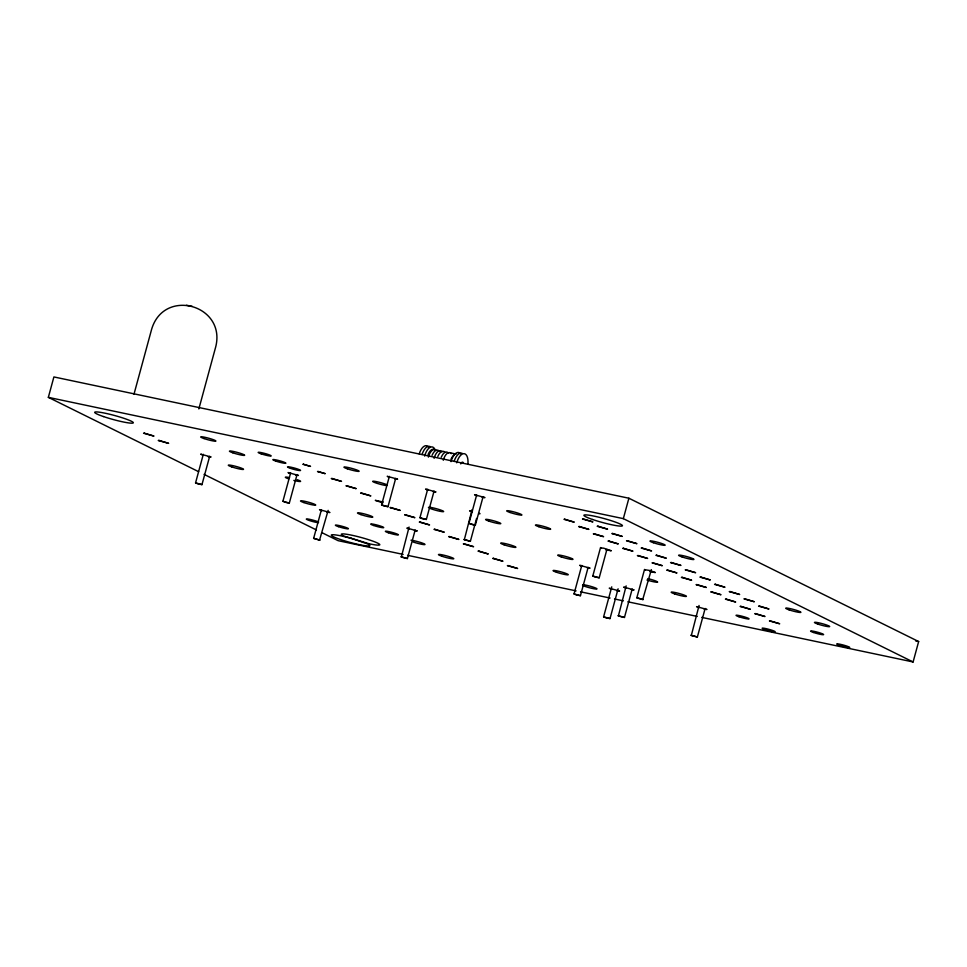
<?xml version="1.0" encoding="UTF-8"?>
<svg xmlns="http://www.w3.org/2000/svg" width="967" height="967" viewBox="0 0 967 967"><rect width="100%" height="100%" fill="white"/><g stroke="black" fill="none" stroke-linecap="round" stroke-linejoin="round"><path stroke-width="1.45" d="M198.646 471.691L48.35 397.352L53.898 376.937L628.888 498.223L918.65 641.556L913.102 661.972L701.728 617.381M133.99 394.198L151.577 329.457C163.87 287.284 226.496 304.98 215.665 347.068L198.851 408.944M209.67 456.291L201.97 484.624L197.739 483.814L195.564 482.859L203.312 454.321M297.074 474.507L289.326 503.045L286.776 502.695L282.92 501.281L290.62 472.948M328.139 510.371L319.533 540.154L313.646 538.353L321.395 509.814M395.696 478.351L387.997 506.684L383.778 505.874L381.59 504.919L389.35 476.38M415.169 530.013L407.409 558.551L401.329 557.052L409.089 527.039M434.062 491.091L426.35 519.46L422.132 518.65L419.944 517.696L427.692 489.205M476.574 518.445L470.385 541.242L464.317 539.755L472.065 509.682M483.113 496.579L475.353 525.117L472.803 524.767L468.947 523.352L476.646 495.019M588.154 567.303L580.442 595.684L576.223 594.874L574.035 593.919L581.783 565.417M606.913 549.401L599.214 577.783L594.995 576.973L592.795 576.018L600.543 547.527M913.102 661.972L623.34 518.638L628.888 498.223M618.106 588.818L610.02 618.578L605.813 617.768L603.613 616.813L611.76 586.848M632.213 588.963L624.464 617.454L618.397 615.967L626.157 585.893M651.359 569.636L642.704 599.6L636.83 597.799L644.53 569.418M705.136 608.461L697.376 636.999L691.308 635.512L699.056 605.487M282.92 501.281L289.326 503.045M313.646 538.353L320.053 540.118M468.947 523.352L475.353 525.117M463.979 539.477L470.385 541.242M592.795 576.018L599.214 577.783M603.613 616.813L610.02 618.578M618.058 615.689L624.464 617.454M195.564 482.859L201.97 484.624M381.59 504.919L387.997 506.684M419.944 517.696L426.35 519.46M401.003 556.787L407.409 558.551M574.035 593.919L580.442 595.684M636.83 597.799L643.236 599.564M690.97 635.234L697.376 636.999M479.161 513.779L480.007 513.719L479.463 513.272M394.766 478.895L397.63 479.161L387.223 476.308L389.568 477.468M482.122 497.328L484.987 497.594L474.579 494.729L476.924 495.89M433.119 491.671L435.984 491.937L425.577 489.084L427.922 490.245M208.219 456.714L211.072 456.992L200.665 454.127L203.022 455.288M295.576 475.148L298.44 475.413L288.033 472.549L290.378 473.709M472.464 511.12L469.599 510.854L471.944 512.014M327.076 512.232L329.94 512.498L319.533 509.633L321.878 510.794M414.42 530.653L417.285 530.919L406.877 528.067L409.222 529.227M587.211 567.883L590.075 568.161L579.668 565.296L582.013 566.457M631.233 589.665L634.098 589.93L623.691 587.078L626.036 588.238M616.777 590.777L619.642 591.042L609.234 588.19L611.579 589.35M704.145 609.21L706.998 609.476L696.591 606.611L698.936 607.772M192.288 306.358L186.462 305.258M450.223 452.822L455.723 453.982M48.35 397.352L623.34 518.638M915.689 640.928L918.65 641.556M403.142 554.393L338.112 540.674L321.866 532.636M407.578 555.324L576.09 590.873M580.526 591.816L610.08 598.041M614.516 598.984L623.389 600.858M627.825 601.788L697.292 616.438M605.801 549.86L611.301 550.779L603.746 548.192L600.894 547.914L601.438 548.362M382.727 502.888L375.293 500.338L383.234 502.006M649.824 571.642L655.324 572.561L650.416 570.615L644.916 569.696L645.46 570.143M204.061 474.374L316.451 529.964M437.797 456.521A9.972 4.714 -78.1 0 1 444.953 452.375M441.242 457.246A9.972 4.714 -78.1 0 1 448.386 453.1M434.11 458.322A9.972 4.714 -78.1 0 1 442.076 451.77M432.068 455.312A9.972 4.714 -78.1 0 1 439.211 451.166M428.381 457.113A9.972 4.714 -78.1 0 1 436.347 450.562M428.055 454.466A9.972 4.714 -78.1 0 1 435.198 450.32M424.646 456.073A11.967 5.657 -78.1 0 1 435.15 449.993M422.071 454.478A11.967 5.657 -78.1 0 1 430.11 446.561M419.207 453.874A11.967 5.657 -78.1 0 1 428.478 447.008M450.985 459.301A9.972 4.714 -78.1 0 1 455.892 454.055M451.021 461.634A11.967 5.657 -78.1 0 1 460.582 453.789M443.285 460.256A9.972 4.714 -78.1 0 1 451.251 453.704M454.176 461.259A11.967 5.657 -78.1 0 1 462.202 453.33M456.75 462.842A11.967 5.657 -78.1 0 1 464.124 453.668A11.967 5.657 -78.1 0 1 467.907 463.906M460.775 463.906A3.324 1.571 -78.1 0 1 463.157 462.528M647.781 578.592A7.941 0.846 15.2 0 1 657.657 582.134A7.941 0.846 15.2 0 1 646.959 580.019M410.963 540.202A7.941 0.846 15.2 0 1 421.576 542.801A7.941 0.846 15.2 0 1 423.776 544.602A7.941 0.846 15.2 0 1 413.163 542.003M582.98 584.66A7.941 0.846 15.2 0 1 594.645 587.622A7.941 0.846 15.2 0 1 593.98 588.782A7.941 0.846 15.2 0 1 582.545 585.41M318.264 522.688A6.757 0.713 15.2 0 1 308.34 520.161A6.757 0.713 15.2 0 1 308.908 519.182A6.757 0.713 15.2 0 1 318.639 522.047M428.417 507.385A7.941 0.846 15.2 0 1 439.103 509.5A7.941 0.846 15.2 0 1 441.653 511.579A7.941 0.846 15.2 0 1 429.227 508.038M297.159 479.692A7.941 0.846 15.2 0 1 300.411 481.493A7.941 0.846 15.2 0 1 293.835 480.406M288.746 478.895A7.941 0.846 15.2 0 1 289.508 477.589M386.679 485.615A7.941 0.846 15.2 0 1 375.027 482.642A7.941 0.846 15.2 0 1 375.692 481.481A7.941 0.846 15.2 0 1 387.114 484.854M144.421 433.168L143.575 433.24L153.983 436.093L144.421 433.168M159.096 440.432L158.25 440.493L168.657 443.357L159.096 440.432M303.481 464.233L302.852 464.281L310.54 466.396L303.481 464.233M318.155 471.497L317.527 471.545L325.226 473.661L318.155 471.497M332.104 478.496L331.27 478.556L341.52 481.373L332.104 478.496M346.778 485.748L345.944 485.821L356.194 488.637L346.778 485.748M361.453 493.013L360.618 493.073L370.869 495.89L361.453 493.013M390.801 507.53L389.967 507.59L400.217 510.407L390.801 507.53M405.475 514.782L404.641 514.855L414.891 517.671L405.475 514.782M420.149 522.047L419.315 522.107L429.578 524.924L420.149 522.047M434.824 529.3L433.99 529.372L444.252 532.188L434.824 529.3M564.825 519.255L563.991 519.327L574.241 522.144L564.825 519.255M583.355 518.965L582.509 519.037L592.916 521.89L583.355 518.965M449.498 536.564L448.664 536.625L458.926 539.441L449.498 536.564M579.499 526.519L578.665 526.58L588.927 529.396L579.499 526.519M598.029 526.229L597.183 526.29L607.59 529.154L598.029 526.229M464.172 543.817L463.338 543.889L473.6 546.706L464.172 543.817M594.173 533.772L593.339 533.844L603.601 536.661L594.173 533.772M612.691 533.482L611.845 533.542L622.252 536.407L612.691 533.482M478.846 551.081L478.012 551.142L488.275 553.97L478.846 551.081M608.847 541.037L608.013 541.097L618.276 543.913L608.847 541.037M627.378 540.746L626.531 540.807L636.939 543.672L627.378 540.746M493.521 558.346L492.699 558.406L502.949 561.223L493.521 558.346M623.522 548.289L622.688 548.362L632.95 551.178L623.522 548.289M642.04 547.999L641.194 548.059L651.601 550.924L642.04 547.999M508.195 565.598L507.373 565.659L517.623 568.487L508.195 565.598M638.196 555.554L637.374 555.614L647.624 558.43L638.196 555.554M656.726 555.263L655.88 555.324L666.287 558.189L656.726 555.263M652.87 562.806L652.048 562.879L662.298 565.695L652.87 562.806M671.4 562.516L670.554 562.589L680.961 565.441L671.4 562.516M667.556 570.071L666.722 570.131L676.973 572.947L667.556 570.071M686.074 569.781L685.228 569.841L695.636 572.706L686.074 569.781M682.231 577.335L681.397 577.396L691.647 580.212L682.231 577.335M700.749 577.033L699.903 577.106L710.31 579.958L700.749 577.033M696.905 584.588L696.071 584.648L706.321 587.477L696.905 584.588M715.423 584.298L714.577 584.358L724.984 587.223L715.423 584.298M711.579 591.852L710.745 591.913L720.995 594.729L711.579 591.852M730.097 591.55L729.251 591.623L739.658 594.475L730.097 591.55M726.253 599.105L725.419 599.165L735.669 601.994L726.253 599.105M744.771 598.815L743.925 598.875L754.333 601.74L744.771 598.815M740.927 606.369L740.093 606.43L750.344 609.246L740.927 606.369M759.446 606.067L758.599 606.14L769.007 609.005L759.446 606.067M755.602 613.622L754.768 613.682L765.018 616.511L755.602 613.622M770.276 620.887L769.442 620.947L779.692 623.763L770.276 620.887M351.662 538.45L341.895 536.056A19.944 2.115 15.2 0 0 333.373 536.721A19.944 2.115 15.2 0 0 359.228 544.639A19.944 2.115 15.2 0 0 367.762 543.974L351.662 538.45M369.213 543.805L343.358 535.899A19.944 2.115 15.2 0 1 351.879 535.235A19.944 2.115 15.2 0 1 377.746 543.152A19.944 2.115 15.2 0 1 369.213 543.805M789.072 609.851A7.941 0.846 15.2 0 0 800.918 612.353A7.941 0.846 15.2 0 0 789.821 608.545A7.941 0.846 15.2 0 0 789.072 609.851M817.84 624.078A7.941 0.846 15.2 0 0 829.686 626.58A7.941 0.846 15.2 0 0 818.59 622.772A7.941 0.846 15.2 0 0 817.84 624.078M674.567 593.859A7.941 0.846 15.2 0 0 686.425 596.361A7.941 0.846 15.2 0 0 675.317 592.553A7.941 0.846 15.2 0 0 674.567 593.859M556.424 572.222A7.941 0.846 15.2 0 0 568.282 574.724A7.941 0.846 15.2 0 0 557.173 570.917A7.941 0.846 15.2 0 0 556.424 572.222M839.67 645.412A6.757 0.713 15.2 0 0 849.763 647.539A6.757 0.713 15.2 0 0 840.311 644.3A6.757 0.713 15.2 0 0 839.67 645.412M739.006 616.765A6.757 0.713 15.2 0 0 749.087 618.892A6.757 0.713 15.2 0 0 739.646 615.653A6.757 0.713 15.2 0 0 739.006 616.765M813.549 632.491A6.757 0.713 15.2 0 0 823.63 634.618A6.757 0.713 15.2 0 0 814.19 631.378A6.757 0.713 15.2 0 0 813.549 632.491M441.931 556.243A7.941 0.846 15.2 0 0 453.789 558.733A7.941 0.846 15.2 0 0 442.681 554.925A7.941 0.846 15.2 0 0 441.931 556.243M765.127 629.686A6.757 0.713 15.2 0 0 775.22 631.814A6.757 0.713 15.2 0 0 765.767 628.574A6.757 0.713 15.2 0 0 765.127 629.686M653.329 542.705A7.941 0.846 15.2 0 0 665.175 545.207A7.941 0.846 15.2 0 0 654.079 541.399A7.941 0.846 15.2 0 0 653.329 542.705M504.061 544.796A7.941 0.846 15.2 0 0 515.919 547.298A7.941 0.846 15.2 0 0 504.822 543.49A7.941 0.846 15.2 0 0 504.061 544.796M488.951 521.128A7.941 0.846 15.2 0 0 500.809 523.63A7.941 0.846 15.2 0 0 489.701 519.823A7.941 0.846 15.2 0 0 488.951 521.128M561.15 556.847A7.941 0.846 15.2 0 0 572.996 559.337A7.941 0.846 15.2 0 0 561.9 555.529A7.941 0.846 15.2 0 0 561.15 556.847M303.88 502.574A7.941 0.846 15.2 0 0 315.726 505.076A7.941 0.846 15.2 0 0 304.629 501.269A7.941 0.846 15.2 0 0 303.88 502.574M231.681 466.856A7.941 0.846 15.2 0 0 243.539 469.358A7.941 0.846 15.2 0 0 232.431 465.55A7.941 0.846 15.2 0 0 231.681 466.856M682.086 556.944A7.941 0.846 15.2 0 0 693.943 559.434A7.941 0.846 15.2 0 0 682.847 555.626A7.941 0.846 15.2 0 0 682.086 556.944M538.824 526.713A7.941 0.846 15.2 0 0 550.67 529.215A7.941 0.846 15.2 0 0 539.574 525.407A7.941 0.846 15.2 0 0 538.824 526.713M103.517 416.572A19.944 2.115 15.2 0 0 133.301 422.845A19.944 2.115 15.2 0 0 105.403 413.272A19.944 2.115 15.2 0 0 103.517 416.572M204.049 438.571A7.941 0.846 15.2 0 0 215.907 441.073A7.941 0.846 15.2 0 0 204.799 437.265A7.941 0.846 15.2 0 0 204.049 438.571M592.638 519.509A19.944 2.115 15.2 0 0 622.422 525.794A19.944 2.115 15.2 0 0 594.524 516.221A19.944 2.115 15.2 0 0 592.638 519.509M338.353 526.628A6.757 0.713 15.2 0 0 348.434 528.756A6.757 0.713 15.2 0 0 338.994 525.516A6.757 0.713 15.2 0 0 338.353 526.628M290.475 468.342A6.757 0.713 15.2 0 0 300.568 470.47A6.757 0.713 15.2 0 0 291.115 467.23A6.757 0.713 15.2 0 0 290.475 468.342M275.8 461.09A6.757 0.713 15.2 0 0 285.894 463.217A6.757 0.713 15.2 0 0 276.441 459.978A6.757 0.713 15.2 0 0 275.8 461.09M261.126 453.825A6.757 0.713 15.2 0 0 271.219 455.953A6.757 0.713 15.2 0 0 261.767 452.713A6.757 0.713 15.2 0 0 261.126 453.825M388.335 532.744A6.757 0.713 15.2 0 0 398.428 534.884A6.757 0.713 15.2 0 0 388.976 531.632A6.757 0.713 15.2 0 0 388.335 532.744M373.661 525.492A6.757 0.713 15.2 0 0 383.742 527.619A6.757 0.713 15.2 0 0 374.302 524.38A6.757 0.713 15.2 0 0 373.661 525.492M360.945 514.613A7.941 0.846 15.2 0 0 372.803 517.115A7.941 0.846 15.2 0 0 361.694 513.296A7.941 0.846 15.2 0 0 360.945 514.613M232.817 452.798A7.941 0.846 15.2 0 0 244.663 455.3A7.941 0.846 15.2 0 0 233.567 451.492A7.941 0.846 15.2 0 0 232.817 452.798M347.31 468.79A7.941 0.846 15.2 0 0 359.156 471.292A7.941 0.846 15.2 0 0 348.06 467.484A7.941 0.846 15.2 0 0 347.31 468.79M510.056 512.486A7.941 0.846 15.2 0 0 521.914 514.988A7.941 0.846 15.2 0 0 510.806 511.18A7.941 0.846 15.2 0 0 510.056 512.486"/></g></svg>
